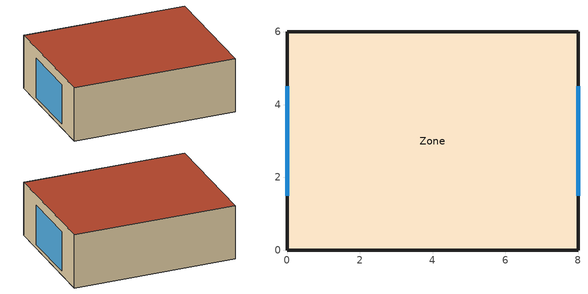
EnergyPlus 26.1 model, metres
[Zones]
Zone
 floor outside (Std140 Floor): 0,6 8,6 8,0 0,0 z0
 wall outside (Std140 Wall): 0,0 8,0 8,6 0,6 0,0 z0:2.7
 window (Std140 Window): 8,1.5 8,4.5 / 0,4.5 0,1.5 z0.2:2.2
 roof outside (Std140 Roof): 0,0 8,0 8,6 0,6 z2.7
[Building]
Std140 920: North Axis=0; Terrain=Country; Loads Convergence Tolerance Value=0.04; Temperature Convergence Tolerance Value=0.4; Solar Distribution=FullInteriorAndExterior; Maximum Number of Warmup Days=25; Minimum Number of Warmup Days=6
[Site:GroundTemperature:BuildingSurface]
18, 18, 18, 18, 18, 18, 18, 18, 18, 18, 18, 18
[Material:NoMass]
Std140 Floor L1 Floor insulation 1.007m: Roughness=Rough; Thermal Resistance=25.175; Thermal Absorptance=0.9; Solar Absorptance=0.6; Visible Absorptance=0.6
[Material] Thermal Absorptance=0.9; Solar Absorptance=0.6; Visible Absorptance=0.6
Name | Roughness | Thickness | Conductivity | Density | Specific Heat
Std140 Wall L1 Wood siding 9mm | Rough | 0.009 | 0.14 | 530 | 900
Std140 Wall L2 Foam insulation 61.5mm | Rough | 0.0615 | 0.04 | 10 | 1400
Std140 Wall L3 Concrete block 100mm | Smooth | 0.1 | 0.51 | 1400 | 1000
Std140 Roof L1 Roofdeck 19mm | Rough | 0.019 | 0.14 | 530 | 900
Std140 Roof L2 Fiberglass quilt 111.8mm | Rough | 0.1118 | 0.04 | 12 | 840
Std140 Roof L3 Plasterboard 10mm | Smooth | 0.01 | 0.16 | 950 | 840
Std140 Floor L2 Concrete slab 80mm | Smooth | 0.08 | 1.13 | 1400 | 1000
[Construction]
Std140 Wall: Std140 Wall L1 Wood siding 9mm, Std140 Wall L2 Foam insulation 61.5mm, Std140 Wall L3 Concrete block 100mm
Std140 Roof: Std140 Roof L1 Roofdeck 19mm, Std140 Roof L2 Fiberglass quilt 111.8mm, Std140 Roof L3 Plasterboard 10mm
Std140 Floor: Std140 Floor L1 Floor insulation 1.007m, Std140 Floor L2 Concrete slab 80mm
Std140 Window: Std140 Window P1 Std140 Clear 3.048, Std140 Window G1 Air 12mm, Std140 Window P2 Std140 Clear 3.048
[WindowMaterial:Glazing] Optical Data Type=SpectralAverage; Thickness=0.003048; Solar Transmittance at Normal Incidence=0.834; Front Side Solar Reflectance at Normal Incidence=0.075; Back Side Solar Reflectance at Normal Incidence=0.075; Visible Transmittance at Normal Incidence=0.834; Front Side Visible Reflectance at Normal Incidence=0.075; Back Side Visible Reflectance at Normal Incidence=0.075; Infrared Transmittance at Normal Incidence=0; Front Side Infrared Hemispherical Emissivity=0.84; Back Side Infrared Hemispherical Emissivity=0.84; Conductivity=1
Std140 Window P1 Std140 Clear 3.048; Std140 Window P2 Std140 Clear 3.048
[WindowMaterial:Gas]
Std140 Window G1 Air 12mm: Gas Type=Air; Thickness=0.012
[Zone]
Zone: Type=1; Multiplier=1
[HVACTemplate:Thermostat]
Zone Tstat: Constant Heating Setpoint=20; Constant Cooling Setpoint=27
[HVACTemplate:Zone:IdealLoadsAirSystem]
Zone: Template Thermostat=Zone Tstat; Heating Limit=NoLimit; Cooling Limit=NoLimit; Dehumidification Control Type=None; Humidification Control Type=None; Outdoor Air Method=None
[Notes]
Exported by Pinocchio-EP 1.0.0+b0c9cf1.dirty (EnergyPlus input)
Profile: Standard 140 / validation (lib/compliance/profile140.js)
